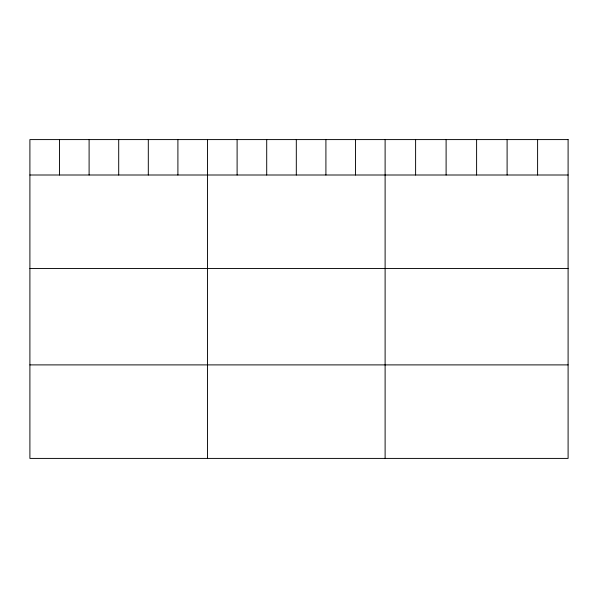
<?xml version="1.0" encoding="UTF-8"?>
<svg xmlns="http://www.w3.org/2000/svg" width="598" height="598" viewBox="0 0 598 598"><rect width="100%" height="100%" fill="white"/><g stroke="black" fill="none" stroke-linecap="round" stroke-linejoin="round"><path stroke-width="0.9" d="M29.9 175.005L568.1 175.005M29.9 268.532L568.1 268.532M29.9 364.892L568.1 364.892M537.602 139.588L537.602 175.005M507.104 139.588L507.104 175.005M476.606 139.588L476.606 175.005M446.108 139.588L446.108 175.005M415.61 139.588L415.61 175.005M385.112 139.588L385.112 458.412M355.511 139.588L355.511 175.005M325.91 139.588L325.91 175.005M296.309 139.588L296.309 175.005M266.708 139.588L266.708 175.005M237.107 139.588L237.107 175.005M207.506 139.588L207.506 458.412M177.905 139.588L177.905 175.005M148.304 139.588L148.304 175.005M118.703 139.588L118.703 175.005M89.102 139.588L89.102 175.005M59.501 139.588L59.501 175.005M568.1 139.588L29.9 139.588L29.9 458.412L568.1 458.412L568.1 139.588"/></g></svg>
